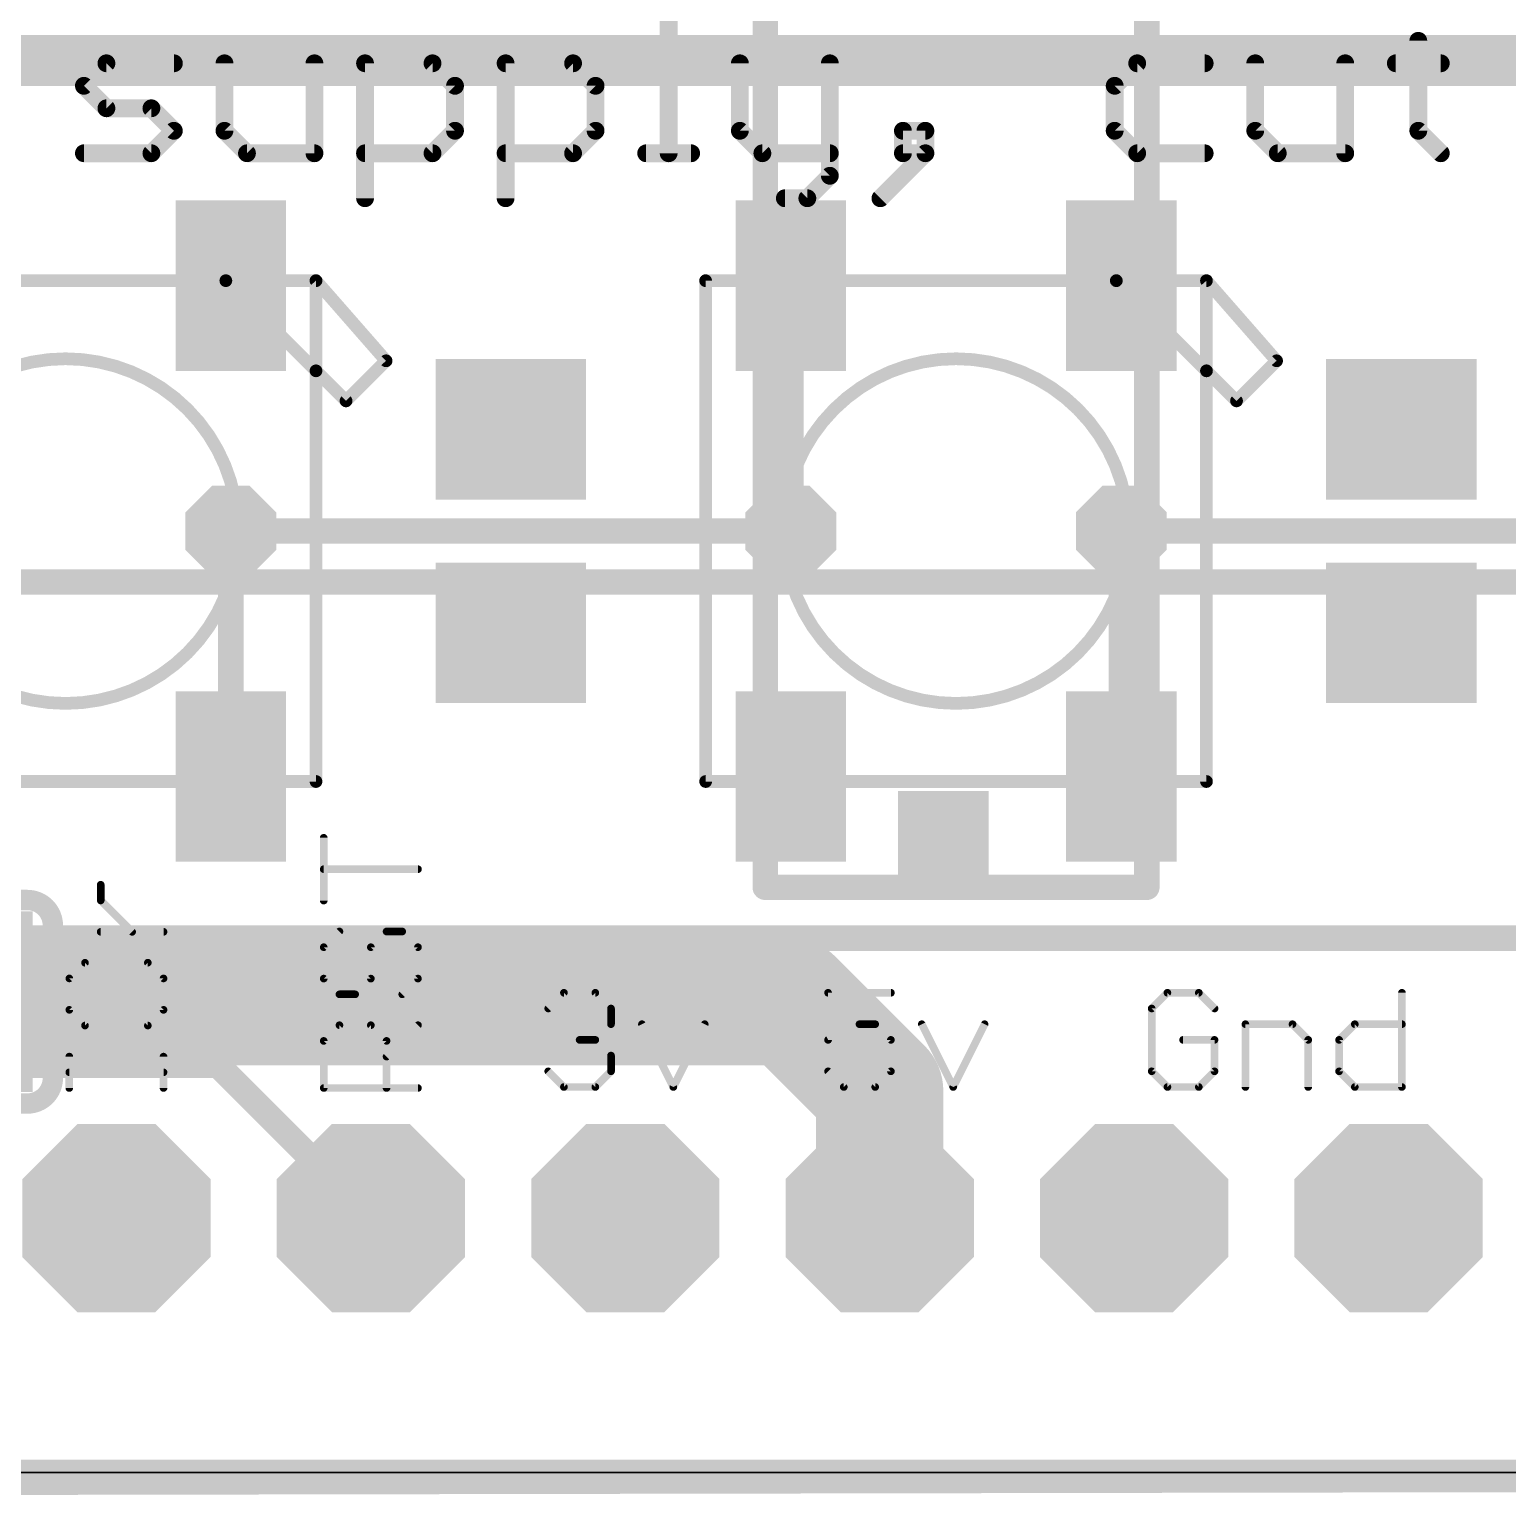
# Model space of a CAD drawing. Extents: x -0.4 to 69.2, y -1 to 53.5.
# Drawn here: x 29.61 to 44.37, y -0.28 to 14.4 of the extents above; entities that cross this region are included whole.
import ezdxf

# ---------------------------------------------------------------- set-up
doc = ezdxf.new("R2010")
doc.units = 0
for name, color, linetype in [('1', 12, 'CONTINUOUS'), ('16', 132, 'CONTINUOUS'), ('17', 110, 'CONTINUOUS'), ('18', 110, 'CONTINUOUS'), ('20', 53, 'CONTINUOUS'), ('21', 40, 'CONTINUOUS'), ('22', 6, 'CONTINUOUS'), ('29', 253, 'CONTINUOUS')]:
    doc.layers.add(name, color=color, linetype=linetype)

# ---------------------------------------------------------------- blocks, each defined once
blk = doc.blocks.new('RECT')
blk.add_solid([(-0.5, -0.5), (0.5, -0.5), (-0.5, 0.5), (0.5, 0.5)])
blk = doc.blocks.new('OCTAGONP')
at = {"const_width": 0.5}
blk.add_lwpolyline([(-0.25, -0.1036), (-0.25, 0.1036), (-0.1036, 0.25), (0.1036, 0.25), (0.25, 0.1036), (0.25, -0.1036), (0.1036, -0.25), (-0.1036, -0.25), (-0.25, -0.1036), (-0.25, 0.1036)], dxfattribs=at)
blk = doc.blocks.new('SQUAREV')
blk.add_solid([(-0.5, -0.5), (0.5, -0.5), (-0.5, 0.5), (0.5, 0.5)])
blk = doc.blocks.new('OCTAGONV')
at = {"const_width": 0.5}
blk.add_lwpolyline([(-0.25, -0.1036), (-0.25, 0.1036), (-0.1036, 0.25), (0.1036, 0.25), (0.25, 0.1036), (0.25, -0.1036), (0.1036, -0.25), (-0.1036, -0.25), (-0.25, -0.1036), (-0.25, 0.1036)], dxfattribs=at)

msp = doc.modelspace()

# ---------------------------------------------------------------- linework, layer by layer
at = {"layer": '1'}
for points, const_width in [([(68.834, 14.224), (0, 14.224)], 0.254), ([(66.928, 13.97), (1.906, 13.97)], 0.254), ([(37.212, 11.848), (37.212, 9.398)], 0.254), ([(31.622, 9.398), (31.622, 6.948)], 0.254), ([(40.512, 9.398), (40.512, 6.948)], 0.254), ([(0.254, 8.89), (69.088, 8.89)], 0.254), ([(69.088, 5.334), (0.254, 5.334)], 0.254), ([(28.956, 4.699), (37.211, 4.699)], 1.27), ([(37.211, 4.699), (38.1, 3.81)], 1.27), ([(38.1, 3.81), (38.1, 2.54)], 1.27), ([(68.834, 0), (0, 0)], 0.254)]:
    msp.add_lwpolyline(points, dxfattribs=dict(at, const_width=const_width))
for points, const_width in [([(37.2755, 11.848, 1), (37.1485, 11.848)], 0.127), ([(31.6855, 9.398, 1), (31.5585, 9.398)], 0.127), ([(37.1485, 9.398, 1), (37.2755, 9.398)], 0.127), ([(40.5755, 9.398, 1), (40.4485, 9.398)], 0.127), ([(31.5585, 6.948, 1), (31.6855, 6.948)], 0.127), ([(40.4485, 6.948, 1), (40.5755, 6.948)], 0.127), ([(37.4355, 4.9235, 1), (36.9865, 4.4745)], 0.635), ([(37.211, 4.3815, 1), (37.211, 5.0165)], 0.635), ([(38.4175, 3.81, 1), (37.7825, 3.81)], 0.635), ([(37.8755, 3.5855, 1), (38.3245, 4.0345)], 0.635), ([(37.7825, 2.54, 1), (38.4175, 2.54)], 0.635)]:
    msp.add_lwpolyline(points, format="xyb", dxfattribs=dict(at, const_width=const_width))
at = {"layer": '16'}
for points, const_width in [([(36.957, 5.842), (36.957, 44.704)], 0.254), ([(40.767, 44.704), (40.767, 5.842)], 0.254), ([(37.212, 9.398), (31.622, 9.398)], 0.254), ([(46.102, 9.398), (40.512, 9.398)], 0.254), ([(40.767, 5.842), (36.957, 5.842)], 0.254), ([(31.496, 4.064), (23.241, 4.064)], 0.254), ([(33.02, 2.54), (31.496, 4.064)], 0.254), ([(-0.254, -0.127), (68.58, 0)], 0.3048)]:
    msp.add_lwpolyline(points, dxfattribs=dict(at, const_width=const_width))
at = {"layer": '16', "const_width": 0.127}
for points in [[(31.622, 9.4615, 1), (31.622, 9.3345)], [(37.212, 9.3345, 1), (37.212, 9.4615)], [(40.512, 9.4615, 1), (40.512, 9.3345)], [(36.957, 5.9055, 1), (36.957, 5.7785)], [(36.8935, 5.842, 1), (37.0205, 5.842)], [(40.7035, 5.842, 1), (40.8305, 5.842)], [(40.767, 5.7785, 1), (40.767, 5.9055)], [(31.5409, 4.1089, 1), (31.4511, 4.0191)], [(31.496, 4.0005, 1), (31.496, 4.1275)], [(32.9751, 2.4951, 1), (33.0649, 2.5849)]]:
    msp.add_lwpolyline(points, format="xyb", dxfattribs=at)
at = {"layer": '20'}
msp.add_line((68.834, 0), (0.381, 0), dxfattribs=at)
at = {"layer": '21'}
for points, const_width in [([(35.9927, 14.5173), (35.9927, 13.1699)], 0.1778), ([(43.4769, 14.2927), (43.4769, 13.3945)], 0.1778), ([(30.1551, 13.8436), (30.3796, 14.0681)], 0.1778), ([(30.3796, 14.0681), (31.0533, 14.0681)], 0.1778), ([(31.5583, 14.0681), (31.5583, 13.3945)], 0.1778), ([(32.4566, 13.1699), (32.4566, 14.0681)], 0.1778), ([(32.9616, 12.7208), (32.9616, 14.0681)], 0.1778), ([(32.9616, 14.0681), (33.6353, 14.0681)], 0.1778), ([(33.6353, 14.0681), (33.8599, 13.8436)], 0.1778), ([(34.3649, 12.7208), (34.3649, 14.0681)], 0.1778), ([(34.3649, 14.0681), (35.0386, 14.0681)], 0.1778), ([(35.0386, 14.0681), (35.2631, 13.8436)], 0.1778), ([(36.7037, 14.0681), (36.7037, 13.3945)], 0.1778), ([(37.6019, 14.0681), (37.6019, 12.9453)], 0.1778), ([(40.6703, 14.0681), (40.4458, 13.8436)], 0.1778), ([(41.344, 14.0681), (40.6703, 14.0681)], 0.1778), ([(41.8491, 14.0681), (41.8491, 13.3945)], 0.1778), ([(42.7473, 13.1699), (42.7473, 14.0681)], 0.1778), ([(43.2523, 14.0681), (43.7014, 14.0681)], 0.1778), ([(30.3796, 13.619), (30.1551, 13.8436)], 0.1778), ([(33.8599, 13.8436), (33.8599, 13.3945)], 0.1778), ([(35.2631, 13.8436), (35.2631, 13.3945)], 0.1778), ([(40.4458, 13.8436), (40.4458, 13.3945)], 0.1778), ([(30.8287, 13.619), (30.3796, 13.619)], 0.1778), ([(31.0533, 13.3945), (30.8287, 13.619)], 0.1778), ([(30.8287, 13.1699), (31.0533, 13.3945)], 0.1778), ([(31.5583, 13.3945), (31.7829, 13.1699)], 0.1778), ([(33.8599, 13.3945), (33.6353, 13.1699)], 0.1778), ([(35.2631, 13.3945), (35.0386, 13.1699)], 0.1778), ([(36.7037, 13.3945), (36.9283, 13.1699)], 0.1778), ([(38.5561, 13.3945), (38.3315, 13.3945)], 0.1778), ([(38.3315, 13.3945), (38.3315, 13.1699)], 0.1778), ([(38.5561, 13.1699), (38.5561, 13.3945)], 0.1778), ([(40.4458, 13.3945), (40.6703, 13.1699)], 0.1778), ([(41.8491, 13.3945), (42.0736, 13.1699)], 0.1778), ([(43.4769, 13.3945), (43.7014, 13.1699)], 0.1778), ([(30.1551, 13.1699), (30.8287, 13.1699)], 0.1778), ([(31.7829, 13.1699), (32.4566, 13.1699)], 0.1778), ([(33.6353, 13.1699), (32.9616, 13.1699)], 0.1778), ([(35.0386, 13.1699), (34.3649, 13.1699)], 0.1778), ([(35.7682, 13.1699), (36.2173, 13.1699)], 0.1778), ([(36.9283, 13.1699), (37.6019, 13.1699)], 0.1778), ([(38.107, 12.7208), (38.5561, 13.1699)], 0.1778), ([(38.3315, 13.1699), (38.5561, 13.1699)], 0.1778), ([(40.6703, 13.1699), (41.344, 13.1699)], 0.1778), ([(42.0736, 13.1699), (42.7473, 13.1699)], 0.1778), ([(37.6019, 12.9453), (37.3774, 12.7208)], 0.1778), ([(37.3774, 12.7208), (37.1528, 12.7208)], 0.1778), ([(27.472, 11.898), (31.572, 11.898)], 0.127), ([(31.572, 11.898), (32.472, 11.898)], 0.127), ([(31.572, 11.898), (32.472, 10.998)], 0.127), ([(32.472, 11.898), (32.472, 10.998)], 0.127), ([(33.172, 11.098), (32.472, 11.898)], 0.127), ([(36.362, 6.898), (36.362, 11.898)], 0.127), ([(36.362, 11.898), (40.462, 11.898)], 0.127), ([(40.462, 11.898), (41.362, 11.898)], 0.127), ([(40.462, 11.898), (41.362, 10.998)], 0.127), ([(41.362, 11.898), (41.362, 10.998)], 0.127), ([(42.062, 11.098), (41.362, 11.898)], 0.127), ([(32.772, 10.698), (33.172, 11.098)], 0.127), ([(41.662, 10.698), (42.062, 11.098)], 0.127), ([(32.472, 10.998), (32.472, 6.898)], 0.127), ([(32.472, 10.998), (32.772, 10.698)], 0.127), ([(41.362, 10.998), (41.362, 6.898)], 0.127), ([(41.362, 10.998), (41.662, 10.698)], 0.127), ([(33.909, 9.398), (34.925, 9.398)], 0.2032), ([(42.799, 9.398), (43.815, 9.398)], 0.2032), ([(32.472, 6.898), (27.472, 6.898)], 0.127), ([(41.362, 6.898), (36.362, 6.898)], 0.127), ([(32.5493, 5.709), (32.5493, 6.3361)], 0.0762), ([(33.4899, 6.0226), (32.5493, 6.0226)], 0.0762), ([(30.3228, 5.7107), (30.3228, 5.8675)], 0.0762), ([(26.797, 5.715), (29.591, 5.715)], 0.2032), ([(30.6364, 5.3972), (30.3228, 5.7107)], 0.0762), ([(29.845, 3.937), (29.845, 5.461)], 0.2032), ([(30.9499, 5.3972), (30.3228, 5.3972)], 0.0762), ([(32.7061, 5.4006), (32.5493, 5.2438)], 0.0762), ([(33.0196, 5.2438), (33.1764, 5.4006)], 0.0762), ([(33.1764, 5.4006), (33.3331, 5.4006)], 0.0762), ([(33.3331, 5.4006), (33.4899, 5.2438)], 0.0762), ([(32.5493, 5.2438), (32.5493, 4.9303)], 0.0762), ([(33.0196, 4.9303), (33.0196, 5.2438)], 0.0762), ([(33.4899, 5.2438), (33.4899, 4.9303)], 0.0762), ([(30.1661, 5.0887), (30.0093, 4.932)], 0.0762), ([(30.7931, 5.0887), (30.1661, 5.0887)], 0.0762), ([(30.9499, 4.932), (30.7931, 5.0887)], 0.0762), ([(30.0093, 4.932), (30.0093, 4.6184)], 0.0762), ([(30.9499, 4.6184), (30.9499, 4.932)], 0.0762), ([(32.5493, 4.9303), (32.7061, 4.7735)], 0.0762), ([(32.8628, 4.7735), (33.0196, 4.9303)], 0.0762), ([(33.4899, 4.9303), (33.3331, 4.7735)], 0.0762), ([(32.7061, 4.7735), (32.8628, 4.7735)], 0.0762), ([(34.7904, 4.6319), (34.9472, 4.7887)], 0.0762), ([(34.9472, 4.7887), (35.2607, 4.7887)], 0.0762), ([(35.2607, 4.7887), (35.4175, 4.6319)], 0.0762), ([(38.2115, 4.7887), (37.5844, 4.7887)], 0.0762), ([(37.5844, 4.7887), (37.5844, 4.3184)], 0.0762), ([(40.972, 4.7887), (40.8152, 4.6319)], 0.0762), ([(41.2855, 4.7887), (40.972, 4.7887)], 0.0762), ([(41.4423, 4.6319), (41.2855, 4.7887)], 0.0762), ([(43.3133, 4.7887), (43.3133, 3.8481)], 0.0762), ([(30.0093, 4.6184), (30.1661, 4.4617)], 0.0762), ([(30.7931, 4.4617), (30.9499, 4.6184)], 0.0762), ([(35.4175, 4.6319), (35.4175, 4.4752)], 0.0762), ([(40.8152, 4.6319), (40.8152, 4.0049)], 0.0762), ([(30.1661, 4.4617), (30.7931, 4.4617)], 0.0762), ([(32.5493, 4.3083), (32.7061, 4.4651)], 0.0762), ([(32.7061, 4.4651), (33.0196, 4.4651)], 0.0762), ([(33.0196, 4.4651), (33.1764, 4.3083)], 0.0762), ([(33.1764, 4.1515), (33.4899, 4.4651)], 0.0762), ([(35.4175, 4.4752), (35.2607, 4.3184)], 0.0762), ([(35.7259, 4.4752), (36.0395, 3.8481)], 0.0762), ([(36.0395, 3.8481), (36.353, 4.4752)], 0.0762), ([(37.5844, 4.3184), (37.8979, 4.4752)], 0.0762), ([(37.8979, 4.4752), (38.0547, 4.4752)], 0.0762), ([(38.0547, 4.4752), (38.2115, 4.3184)], 0.0762), ([(38.5199, 4.4752), (38.8335, 3.8481)], 0.0762), ([(38.8335, 3.8481), (39.147, 4.4752)], 0.0762), ([(41.7507, 3.8481), (41.7507, 4.4752)], 0.0762), ([(41.7507, 4.4752), (42.221, 4.4752)], 0.0762), ([(42.221, 4.4752), (42.3778, 4.3184)], 0.0762), ([(42.6862, 4.3184), (42.843, 4.4752)], 0.0762), ([(42.843, 4.4752), (43.3133, 4.4752)], 0.0762), ([(32.5493, 3.838), (32.5493, 4.3083)], 0.0762), ([(33.1764, 4.3083), (33.1764, 3.838)], 0.0762), ([(35.2607, 4.3184), (35.1039, 4.3184)], 0.0762), ([(35.2607, 4.3184), (35.4175, 4.1616)], 0.0762), ([(38.2115, 4.3184), (38.2115, 4.0049)], 0.0762), ([(41.4423, 4.3184), (41.1287, 4.3184)], 0.0762), ([(41.4423, 4.0049), (41.4423, 4.3184)], 0.0762), ([(42.3778, 4.3184), (42.3778, 3.8481)], 0.0762), ([(42.6862, 4.0049), (42.6862, 4.3184)], 0.0762), ([(30.0093, 3.838), (30.0093, 4.1515)], 0.0762), ([(30.9499, 3.838), (30.9499, 4.1515)], 0.0762), ([(35.4175, 4.1616), (35.4175, 4.0049)], 0.0762), ([(30.9499, 3.9948), (30.0093, 3.9948)], 0.0762), ([(34.9472, 3.8481), (34.7904, 4.0049)], 0.0762), ([(35.4175, 4.0049), (35.2607, 3.8481)], 0.0762), ([(37.7412, 3.8481), (37.5844, 4.0049)], 0.0762), ([(38.2115, 4.0049), (38.0547, 3.8481)], 0.0762), ([(40.8152, 4.0049), (40.972, 3.8481)], 0.0762), ([(41.2855, 3.8481), (41.4423, 4.0049)], 0.0762), ([(42.843, 3.8481), (42.6862, 4.0049)], 0.0762), ([(33.4899, 3.838), (32.5493, 3.838)], 0.0762), ([(35.2607, 3.8481), (34.9472, 3.8481)], 0.0762), ([(38.0547, 3.8481), (37.7412, 3.8481)], 0.0762), ([(40.972, 3.8481), (41.2855, 3.8481)], 0.0762), ([(43.3133, 3.8481), (42.843, 3.8481)], 0.0762), ([(29.591, 3.683), (26.797, 3.683)], 0.2032)]:
    msp.add_lwpolyline(points, dxfattribs=dict(at, const_width=const_width))
for points, const_width in [([(43.5213, 14.2927, 1), (43.4324, 14.2927)], 0.0889), ([(30.3796, 14.1126, 1), (30.3796, 14.0237)], 0.0889), ([(30.4111, 14.0367, 1), (30.3482, 14.0996)], 0.0889), ([(31.0533, 14.0237, 1), (31.0533, 14.1126)], 0.0889), ([(31.6028, 14.0681, 1), (31.5139, 14.0681)], 0.0889), ([(32.501, 14.0681, 1), (32.4121, 14.0681)], 0.0889), ([(32.9616, 14.1126, 1), (32.9616, 14.0237)], 0.0889), ([(33.0061, 14.0681, 1), (32.9172, 14.0681)], 0.0889), ([(33.6667, 14.0996, 1), (33.6039, 14.0367)], 0.0889), ([(33.6353, 14.0237, 1), (33.6353, 14.1126)], 0.0889), ([(34.3649, 14.1126, 1), (34.3649, 14.0237)], 0.0889), ([(34.4094, 14.0681, 1), (34.3205, 14.0681)], 0.0889), ([(35.07, 14.0996, 1), (35.0071, 14.0367)], 0.0889), ([(35.0386, 14.0237, 1), (35.0386, 14.1126)], 0.0889), ([(36.7482, 14.0681, 1), (36.6593, 14.0681)], 0.0889), ([(37.6464, 14.0681, 1), (37.5575, 14.0681)], 0.0889), ([(40.6703, 14.1126, 1), (40.6703, 14.0237)], 0.0889), ([(40.7018, 14.0367, 1), (40.6389, 14.0996)], 0.0889), ([(41.344, 14.0237, 1), (41.344, 14.1126)], 0.0889), ([(41.8935, 14.0681, 1), (41.8046, 14.0681)], 0.0889), ([(42.7917, 14.0681, 1), (42.7028, 14.0681)], 0.0889), ([(43.2523, 14.1126, 1), (43.2523, 14.0237)], 0.0889), ([(43.7014, 14.0237, 1), (43.7014, 14.1126)], 0.0889), ([(30.1865, 13.875, 1), (30.1236, 13.8121)], 0.0889), ([(30.1236, 13.875, 1), (30.1865, 13.8121)], 0.0889), ([(33.9043, 13.8436, 1), (33.8154, 13.8436)], 0.0889), ([(33.8284, 13.8121, 1), (33.8913, 13.875)], 0.0889), ([(35.3076, 13.8436, 1), (35.2187, 13.8436)], 0.0889), ([(35.2317, 13.8121, 1), (35.2946, 13.875)], 0.0889), ([(40.4143, 13.875, 1), (40.4772, 13.8121)], 0.0889), ([(40.4902, 13.8436, 1), (40.4013, 13.8436)], 0.0889), ([(30.3796, 13.6635, 1), (30.3796, 13.5746)], 0.0889), ([(30.3482, 13.5876, 1), (30.4111, 13.6504)], 0.0889), ([(30.8602, 13.6504, 1), (30.7973, 13.5876)], 0.0889), ([(30.8287, 13.5746, 1), (30.8287, 13.6635)], 0.0889), ([(31.0847, 13.363, 1), (31.0219, 13.4259)], 0.0889), ([(31.0219, 13.363, 1), (31.0847, 13.4259)], 0.0889), ([(31.5898, 13.4259, 1), (31.5269, 13.363)], 0.0889), ([(31.5139, 13.3945, 1), (31.6028, 13.3945)], 0.0889), ([(33.8154, 13.3945, 1), (33.9043, 13.3945)], 0.0889), ([(33.8913, 13.363, 1), (33.8284, 13.4259)], 0.0889), ([(35.2187, 13.3945, 1), (35.3076, 13.3945)], 0.0889), ([(35.2946, 13.363, 1), (35.2317, 13.4259)], 0.0889), ([(36.7351, 13.4259, 1), (36.6723, 13.363)], 0.0889), ([(36.6593, 13.3945, 1), (36.7482, 13.3945)], 0.0889), ([(38.3315, 13.4389, 1), (38.3315, 13.35)], 0.0889), ([(38.376, 13.3945, 1), (38.2871, 13.3945)], 0.0889), ([(38.6005, 13.3945, 1), (38.5116, 13.3945)], 0.0889), ([(38.5561, 13.35, 1), (38.5561, 13.4389)], 0.0889), ([(40.4772, 13.4259, 1), (40.4143, 13.363)], 0.0889), ([(40.4013, 13.3945, 1), (40.4902, 13.3945)], 0.0889), ([(41.8805, 13.4259, 1), (41.8176, 13.363)], 0.0889), ([(41.8046, 13.3945, 1), (41.8935, 13.3945)], 0.0889), ([(43.5083, 13.4259, 1), (43.4455, 13.363)], 0.0889), ([(43.4324, 13.3945, 1), (43.5213, 13.3945)], 0.0889), ([(30.1551, 13.2143, 1), (30.1551, 13.1255)], 0.0889), ([(30.7973, 13.2013, 1), (30.8602, 13.1385)], 0.0889), ([(30.8287, 13.1255, 1), (30.8287, 13.2143)], 0.0889), ([(31.7829, 13.2143, 1), (31.7829, 13.1255)], 0.0889), ([(31.7515, 13.1385, 1), (31.8143, 13.2013)], 0.0889), ([(32.4121, 13.1699, 1), (32.501, 13.1699)], 0.0889), ([(32.4566, 13.1255, 1), (32.4566, 13.2143)], 0.0889), ([(32.9616, 13.2143, 1), (32.9616, 13.1255)], 0.0889), ([(33.6039, 13.2013, 1), (33.6667, 13.1385)], 0.0889), ([(33.6353, 13.1255, 1), (33.6353, 13.2143)], 0.0889), ([(34.3649, 13.2143, 1), (34.3649, 13.1255)], 0.0889), ([(35.0071, 13.2013, 1), (35.07, 13.1385)], 0.0889), ([(35.0386, 13.1255, 1), (35.0386, 13.2143)], 0.0889), ([(35.7682, 13.2143, 1), (35.7682, 13.1255)], 0.0889), ([(35.9483, 13.1699, 1), (36.0372, 13.1699)], 0.0889), ([(36.2173, 13.1255, 1), (36.2173, 13.2143)], 0.0889), ([(36.9283, 13.2143, 1), (36.9283, 13.1255)], 0.0889), ([(36.8968, 13.1385, 1), (36.9597, 13.2013)], 0.0889), ([(37.6019, 13.1255, 1), (37.6019, 13.2143)], 0.0889), ([(38.3315, 13.2143, 1), (38.3315, 13.1255)], 0.0889), ([(38.2871, 13.1699, 1), (38.376, 13.1699)], 0.0889), ([(38.5116, 13.1699, 1), (38.6005, 13.1699)], 0.0889), ([(38.5875, 13.1385, 1), (38.5247, 13.2013)], 0.0889), ([(38.5561, 13.1255, 1), (38.5561, 13.2143)], 0.0889), ([(40.6703, 13.2143, 1), (40.6703, 13.1255)], 0.0889), ([(40.6389, 13.1385, 1), (40.7018, 13.2013)], 0.0889), ([(41.344, 13.1255, 1), (41.344, 13.2143)], 0.0889), ([(42.0736, 13.2143, 1), (42.0736, 13.1255)], 0.0889), ([(42.0422, 13.1385, 1), (42.105, 13.2013)], 0.0889), ([(42.7028, 13.1699, 1), (42.7917, 13.1699)], 0.0889), ([(42.7473, 13.1255, 1), (42.7473, 13.2143)], 0.0889), ([(43.67, 13.1385, 1), (43.7329, 13.2013)], 0.0889), ([(37.5575, 12.9453, 1), (37.6464, 12.9453)], 0.0889), ([(37.6334, 12.9139, 1), (37.5705, 12.9768)], 0.0889), ([(32.9172, 12.7208, 1), (33.0061, 12.7208)], 0.0889), ([(34.3205, 12.7208, 1), (34.4094, 12.7208)], 0.0889), ([(37.1528, 12.7652, 1), (37.1528, 12.6763)], 0.0889), ([(37.3459, 12.7522, 1), (37.4088, 12.6894)], 0.0889), ([(37.3774, 12.6763, 1), (37.3774, 12.7652)], 0.0889), ([(38.0755, 12.7522, 1), (38.1384, 12.6894)], 0.0889), ([(31.572, 11.9298, 1), (31.572, 11.8662)], 0.0635), ([(31.5945, 11.9205, 1), (31.5495, 11.8755)], 0.0635), ([(31.572, 11.8662, 1), (31.572, 11.9298)], 0.0635), ([(32.5038, 11.898, 1), (32.4402, 11.898)], 0.0635), ([(32.4959, 11.9189, 1), (32.4481, 11.8771)], 0.0635), ([(32.472, 11.8662, 1), (32.472, 11.9298)], 0.0635), ([(36.3938, 11.898, 1), (36.3302, 11.898)], 0.0635), ([(36.362, 11.9298, 1), (36.362, 11.8662)], 0.0635), ([(40.462, 11.9298, 1), (40.462, 11.8662)], 0.0635), ([(40.4845, 11.9205, 1), (40.4395, 11.8755)], 0.0635), ([(40.462, 11.8662, 1), (40.462, 11.9298)], 0.0635), ([(41.3938, 11.898, 1), (41.3302, 11.898)], 0.0635), ([(41.3859, 11.9189, 1), (41.3381, 11.8771)], 0.0635), ([(41.362, 11.8662, 1), (41.362, 11.9298)], 0.0635), ([(29.972, 7.6775, 1), (29.972, 11.1185, 1), (29.972, 7.6775)], 0.127), ([(33.1481, 11.0771, 1), (33.1959, 11.1189)], 0.0635), ([(33.1945, 11.0755, 1), (33.1495, 11.1205)], 0.0635), ([(38.862, 7.6775, 1), (38.862, 11.1185, 1), (38.862, 7.6775)], 0.127), ([(42.0381, 11.0771, 1), (42.0859, 11.1189)], 0.0635), ([(42.0845, 11.0755, 1), (42.0395, 11.1205)], 0.0635), ([(32.5038, 10.998, 1), (32.4402, 10.998)], 0.0635), ([(32.4945, 11.0205, 1), (32.4495, 10.9755)], 0.0635), ([(32.4402, 10.998, 1), (32.5038, 10.998)], 0.0635), ([(32.4495, 10.9755, 1), (32.4945, 11.0205)], 0.0635), ([(41.3938, 10.998, 1), (41.3302, 10.998)], 0.0635), ([(41.3845, 11.0205, 1), (41.3395, 10.9755)], 0.0635), ([(41.3302, 10.998, 1), (41.3938, 10.998)], 0.0635), ([(41.3395, 10.9755, 1), (41.3845, 11.0205)], 0.0635), ([(32.7495, 10.7205, 1), (32.7945, 10.6755)], 0.0635), ([(32.7495, 10.6755, 1), (32.7945, 10.7205)], 0.0635), ([(41.6395, 10.7205, 1), (41.6845, 10.6755)], 0.0635), ([(41.6395, 10.6755, 1), (41.6845, 10.7205)], 0.0635), ([(33.909, 9.4488, 1), (33.909, 9.3472)], 0.1016), ([(34.925, 9.3472, 1), (34.925, 9.4488)], 0.1016), ([(42.799, 9.4488, 1), (42.799, 9.3472)], 0.1016), ([(43.815, 9.3472, 1), (43.815, 9.4488)], 0.1016), ([(32.472, 6.8663, 1), (32.472, 6.9298)], 0.0635), ([(36.362, 6.9298, 1), (36.362, 6.8663)], 0.0635), ([(41.362, 6.8663, 1), (41.362, 6.9298)], 0.0635), ([(32.4402, 6.898, 1), (32.5038, 6.898)], 0.0635), ([(36.3302, 6.898, 1), (36.3938, 6.898)], 0.0635), ([(41.3302, 6.898, 1), (41.3938, 6.898)], 0.0635), ([(32.5683, 6.3361, 1), (32.5302, 6.3361)], 0.0381), ([(32.5493, 6.0416, 1), (32.5493, 6.0035)], 0.0381), ([(33.4899, 6.0035, 1), (33.4899, 6.0416)], 0.0381), ([(30.3419, 5.8675, 1), (30.3038, 5.8675)], 0.0381), ([(29.845, 5.461, 0.4142), (29.591, 5.715)], 0.2032), ([(29.591, 5.7658, 1), (29.591, 5.6642)], 0.1016), ([(29.591, 5.6642, 1), (29.591, 5.7658)], 0.1016), ([(30.3038, 5.7107, 1), (30.3419, 5.7107)], 0.0381), ([(30.3363, 5.7242, 1), (30.3094, 5.6973)], 0.0381), ([(32.5302, 5.709, 1), (32.5683, 5.709)], 0.0381), ([(29.8958, 5.461, 1), (29.7942, 5.461)], 0.1016), ([(29.7942, 5.461, 1), (29.8958, 5.461)], 0.1016), ([(30.3228, 5.4162, 1), (30.3228, 5.3781)], 0.0381), ([(30.6229, 5.3837, 1), (30.6498, 5.4107)], 0.0381), ([(30.9499, 5.3781, 1), (30.9499, 5.4162)], 0.0381), ([(32.7195, 5.3871, 1), (32.6926, 5.4141)], 0.0381), ([(33.1764, 5.4196, 1), (33.1764, 5.3815)], 0.0381), ([(33.1898, 5.3871, 1), (33.1629, 5.4141)], 0.0381), ([(33.3466, 5.4141, 1), (33.3197, 5.3871)], 0.0381), ([(33.3331, 5.3815, 1), (33.3331, 5.4196)], 0.0381), ([(32.5683, 5.2438, 1), (32.5302, 5.2438)], 0.0381), ([(32.5358, 5.2573, 1), (32.5628, 5.2303)], 0.0381), ([(33.0387, 5.2438, 1), (33.0006, 5.2438)], 0.0381), ([(33.0061, 5.2573, 1), (33.0331, 5.2303)], 0.0381), ([(33.5089, 5.2438, 1), (33.4708, 5.2438)], 0.0381), ([(33.4764, 5.2303, 1), (33.5034, 5.2573)], 0.0381), ([(30.1661, 5.1078, 1), (30.1661, 5.0697)], 0.0381), ([(30.1795, 5.0753, 1), (30.1526, 5.1022)], 0.0381), ([(30.8066, 5.1022, 1), (30.7797, 5.0753)], 0.0381), ([(30.7931, 5.0697, 1), (30.7931, 5.1078)], 0.0381), ([(30.0283, 4.932, 1), (29.9902, 4.932)], 0.0381), ([(29.9958, 4.9454, 1), (30.0228, 4.9185)], 0.0381), ([(30.969, 4.932, 1), (30.9309, 4.932)], 0.0381), ([(30.9364, 4.9185, 1), (30.9634, 4.9454)], 0.0381), ([(32.5628, 4.9438, 1), (32.5358, 4.9168)], 0.0381), ([(32.5302, 4.9303, 1), (32.5683, 4.9303)], 0.0381), ([(33.0006, 4.9303, 1), (33.0387, 4.9303)], 0.0381), ([(33.0331, 4.9168, 1), (33.0061, 4.9438)], 0.0381), ([(33.4708, 4.9303, 1), (33.5089, 4.9303)], 0.0381), ([(33.5034, 4.9168, 1), (33.4764, 4.9438)], 0.0381), ([(32.7061, 4.7926, 1), (32.7061, 4.7545)], 0.0381), ([(32.6926, 4.76, 1), (32.7195, 4.787)], 0.0381), ([(32.8494, 4.787, 1), (32.8763, 4.76)], 0.0381), ([(32.8628, 4.7545, 1), (32.8628, 4.7926)], 0.0381), ([(33.3197, 4.787, 1), (33.3466, 4.76)], 0.0381), ([(34.9472, 4.8078, 1), (34.9472, 4.7697)], 0.0381), ([(34.9606, 4.7752, 1), (34.9337, 4.8022)], 0.0381), ([(35.2742, 4.8022, 1), (35.2472, 4.7752)], 0.0381), ([(35.2607, 4.7697, 1), (35.2607, 4.8078)], 0.0381), ([(37.5844, 4.8078, 1), (37.5844, 4.7697)], 0.0381), ([(37.6035, 4.7887, 1), (37.5654, 4.7887)], 0.0381), ([(38.2115, 4.7697, 1), (38.2115, 4.8078)], 0.0381), ([(40.972, 4.8078, 1), (40.972, 4.7697)], 0.0381), ([(40.9854, 4.7752, 1), (40.9585, 4.8022)], 0.0381), ([(41.299, 4.8022, 1), (41.272, 4.7752)], 0.0381), ([(41.2855, 4.7697, 1), (41.2855, 4.8078)], 0.0381), ([(43.3324, 4.7887, 1), (43.2943, 4.7887)], 0.0381), ([(30.0228, 4.6319, 1), (29.9958, 4.605)], 0.0381), ([(29.9902, 4.6184, 1), (30.0283, 4.6184)], 0.0381), ([(30.9309, 4.6184, 1), (30.969, 4.6184)], 0.0381), ([(30.9634, 4.605, 1), (30.9364, 4.6319)], 0.0381), ([(34.7769, 4.6454, 1), (34.8039, 4.6185)], 0.0381), ([(35.4365, 4.6319, 1), (35.3984, 4.6319)], 0.0381), ([(35.404, 4.6185, 1), (35.4309, 4.6454)], 0.0381), ([(40.8343, 4.6319, 1), (40.7962, 4.6319)], 0.0381), ([(40.8017, 4.6454, 1), (40.8287, 4.6185)], 0.0381), ([(41.4288, 4.6185, 1), (41.4557, 4.6454)], 0.0381), ([(30.1661, 4.4807, 1), (30.1661, 4.4426)], 0.0381), ([(30.1526, 4.4482, 1), (30.1795, 4.4751)], 0.0381), ([(30.7797, 4.4751, 1), (30.8066, 4.4482)], 0.0381), ([(30.7931, 4.4426, 1), (30.7931, 4.4807)], 0.0381), ([(32.7061, 4.4841, 1), (32.7061, 4.446)], 0.0381), ([(32.7195, 4.4516, 1), (32.6926, 4.4785)], 0.0381), ([(33.0331, 4.4785, 1), (33.0061, 4.4516)], 0.0381), ([(33.0196, 4.446, 1), (33.0196, 4.4841)], 0.0381), ([(33.5034, 4.4516, 1), (33.4764, 4.4785)], 0.0381), ([(35.3984, 4.4752, 1), (35.4365, 4.4752)], 0.0381), ([(35.4309, 4.4617, 1), (35.404, 4.4886)], 0.0381), ([(35.743, 4.4837, 1), (35.7089, 4.4666)], 0.0381), ([(36.37, 4.4666, 1), (36.3359, 4.4837)], 0.0381), ([(37.8979, 4.4942, 1), (37.8979, 4.4561)], 0.0381), ([(37.9065, 4.4581, 1), (37.8894, 4.4922)], 0.0381), ([(38.0682, 4.4886, 1), (38.0412, 4.4617)], 0.0381), ([(38.0547, 4.4561, 1), (38.0547, 4.4942)], 0.0381), ([(38.537, 4.4837, 1), (38.5029, 4.4666)], 0.0381), ([(39.164, 4.4666, 1), (39.1299, 4.4837)], 0.0381), ([(41.7698, 4.4752, 1), (41.7317, 4.4752)], 0.0381), ([(41.7507, 4.4942, 1), (41.7507, 4.4561)], 0.0381), ([(42.2345, 4.4886, 1), (42.2075, 4.4617)], 0.0381), ([(42.221, 4.4561, 1), (42.221, 4.4942)], 0.0381), ([(42.843, 4.4942, 1), (42.843, 4.4561)], 0.0381), ([(42.8565, 4.4617, 1), (42.8295, 4.4886)], 0.0381), ([(43.3133, 4.4561, 1), (43.3133, 4.4942)], 0.0381), ([(32.5683, 4.3083, 1), (32.5302, 4.3083)], 0.0381), ([(32.5358, 4.3218, 1), (32.5628, 4.2948)], 0.0381), ([(33.1954, 4.3083, 1), (33.1573, 4.3083)], 0.0381), ([(33.1629, 4.2948, 1), (33.1898, 4.3218)], 0.0381), ([(35.1039, 4.3375, 1), (35.1039, 4.2994)], 0.0381), ([(35.2742, 4.3319, 1), (35.2472, 4.3049)], 0.0381), ([(35.2472, 4.3319, 1), (35.2742, 4.3049)], 0.0381), ([(35.2607, 4.2994, 1), (35.2607, 4.3375)], 0.0381), ([(37.5759, 4.3354, 1), (37.5929, 4.3014)], 0.0381), ([(37.5654, 4.3184, 1), (37.6035, 4.3184)], 0.0381), ([(38.2305, 4.3184, 1), (38.1924, 4.3184)], 0.0381), ([(38.198, 4.3049, 1), (38.2249, 4.3319)], 0.0381), ([(41.1287, 4.3375, 1), (41.1287, 4.2994)], 0.0381), ([(41.4613, 4.3184, 1), (41.4232, 4.3184)], 0.0381), ([(41.4423, 4.2994, 1), (41.4423, 4.3375)], 0.0381), ([(42.3968, 4.3184, 1), (42.3587, 4.3184)], 0.0381), ([(42.3643, 4.3049, 1), (42.3913, 4.3319)], 0.0381), ([(42.6728, 4.3319, 1), (42.6997, 4.3049)], 0.0381), ([(42.7053, 4.3184, 1), (42.6672, 4.3184)], 0.0381), ([(30.0283, 4.1515, 1), (29.9902, 4.1515)], 0.0381), ([(30.969, 4.1515, 1), (30.9309, 4.1515)], 0.0381), ([(33.1629, 4.165, 1), (33.1898, 4.1381)], 0.0381), ([(35.4365, 4.1616, 1), (35.3984, 4.1616)], 0.0381), ([(35.404, 4.1482, 1), (35.4309, 4.1751)], 0.0381), ([(29.591, 3.683, 0.4142), (29.845, 3.937)], 0.2032), ([(29.8958, 3.937, 1), (29.7942, 3.937)], 0.1016), ([(29.7942, 3.937, 1), (29.8958, 3.937)], 0.1016), ([(30.0093, 4.0138, 1), (30.0093, 3.9757)], 0.0381), ([(30.9499, 3.9757, 1), (30.9499, 4.0138)], 0.0381), ([(34.8039, 4.0183, 1), (34.7769, 3.9914)], 0.0381), ([(35.3984, 4.0049, 1), (35.4365, 4.0049)], 0.0381), ([(35.4309, 3.9914, 1), (35.404, 4.0183)], 0.0381), ([(37.5979, 4.0183, 1), (37.5709, 3.9914)], 0.0381), ([(38.1924, 4.0049, 1), (38.2305, 4.0049)], 0.0381), ([(38.2249, 3.9914, 1), (38.198, 4.0183)], 0.0381), ([(40.8287, 4.0183, 1), (40.8017, 3.9914)], 0.0381), ([(40.7962, 4.0049, 1), (40.8343, 4.0049)], 0.0381), ([(41.4232, 4.0049, 1), (41.4613, 4.0049)], 0.0381), ([(41.4557, 3.9914, 1), (41.4288, 4.0183)], 0.0381), ([(42.6997, 4.0183, 1), (42.6728, 3.9914)], 0.0381), ([(42.6672, 4.0049, 1), (42.7053, 4.0049)], 0.0381), ([(29.9902, 3.838, 1), (30.0283, 3.838)], 0.0381), ([(30.9309, 3.838, 1), (30.969, 3.838)], 0.0381), ([(32.5493, 3.8571, 1), (32.5493, 3.819)], 0.0381), ([(32.5302, 3.838, 1), (32.5683, 3.838)], 0.0381), ([(33.1573, 3.838, 1), (33.1954, 3.838)], 0.0381), ([(33.4899, 3.819, 1), (33.4899, 3.8571)], 0.0381), ([(34.9472, 3.8672, 1), (34.9472, 3.8291)], 0.0381), ([(34.9337, 3.8346, 1), (34.9606, 3.8616)], 0.0381), ([(35.2472, 3.8616, 1), (35.2742, 3.8346)], 0.0381), ([(35.2607, 3.8291, 1), (35.2607, 3.8672)], 0.0381), ([(36.0224, 3.8566, 1), (36.0565, 3.8396)], 0.0381), ([(36.0224, 3.8396, 1), (36.0565, 3.8566)], 0.0381), ([(37.7412, 3.8672, 1), (37.7412, 3.8291)], 0.0381), ([(37.7277, 3.8346, 1), (37.7546, 3.8616)], 0.0381), ([(38.0412, 3.8616, 1), (38.0682, 3.8346)], 0.0381), ([(38.0547, 3.8291, 1), (38.0547, 3.8672)], 0.0381), ([(38.8164, 3.8566, 1), (38.8505, 3.8396)], 0.0381), ([(38.8164, 3.8396, 1), (38.8505, 3.8566)], 0.0381), ([(40.972, 3.8672, 1), (40.972, 3.8291)], 0.0381), ([(40.9585, 3.8346, 1), (40.9854, 3.8616)], 0.0381), ([(41.272, 3.8616, 1), (41.299, 3.8346)], 0.0381), ([(41.2855, 3.8291, 1), (41.2855, 3.8672)], 0.0381), ([(41.7317, 3.8481, 1), (41.7698, 3.8481)], 0.0381), ([(42.3587, 3.8481, 1), (42.3968, 3.8481)], 0.0381), ([(42.843, 3.8672, 1), (42.843, 3.8291)], 0.0381), ([(42.8295, 3.8346, 1), (42.8565, 3.8616)], 0.0381), ([(43.2943, 3.8481, 1), (43.3324, 3.8481)], 0.0381), ([(43.3133, 3.8291, 1), (43.3133, 3.8672)], 0.0381), ([(29.591, 3.7338, 1), (29.591, 3.6322)], 0.1016), ([(29.591, 3.6322, 1), (29.591, 3.7338)], 0.1016)]:
    msp.add_lwpolyline(points, format="xyb", dxfattribs=dict(at, const_width=const_width))
at = {"layer": '22'}
msp.add_line((0, 0), (66.04, 0), dxfattribs=at)

# ---------------------------------------------------------------- block references
at = {"layer": '1', "rotation": 90}
for p, xscale, yscale in [((31.622, 11.848), 1.5, 0.9), ((37.212, 11.848), 1.5, 0.9), ((40.512, 11.848), 1.5, 0.9), ((34.417, 10.414), 1.2, 1.3), ((43.307, 10.414), 1.2, 1.3), ((34.417, 8.382), 1.2, 1.3), ((43.307, 8.382), 1.2, 1.3), ((31.622, 6.948), 1.5, 0.9), ((37.212, 6.948), 1.5, 0.9), ((40.512, 6.948), 1.5, 0.9)]:
    msp.add_blockref('RECT', p, dxfattribs=dict(at, xscale=xscale, yscale=yscale))
at = {"layer": '17', "xscale": 1.6764, "yscale": 1.6764}
for p in [(30.48, 2.54), (30.48, 2.54), (33.02, 2.54), (33.02, 2.54), (35.56, 2.54), (35.56, 2.54), (38.1, 2.54), (38.1, 2.54), (40.64, 2.54), (40.64, 2.54), (43.18, 2.54), (43.18, 2.54)]:
    msp.add_blockref('OCTAGONP', p, dxfattribs=at)
at = {"layer": '18', "xscale": 0.9064, "yscale": 0.9064}
for name, p in [('OCTAGONV', (31.622, 9.398)), ('OCTAGONV', (31.622, 9.398)), ('OCTAGONV', (37.212, 9.398)), ('OCTAGONV', (37.212, 9.398)), ('OCTAGONV', (40.512, 9.398)), ('OCTAGONV', (40.512, 9.398)), ('SQUAREV', (38.735, 6.35)), ('SQUAREV', (38.735, 6.35))]:
    msp.add_blockref(name, p, dxfattribs=at)
at = {"layer": '29', "rotation": 90}
for p, xscale, yscale in [((31.622, 11.848), 1.7032, 1.1032), ((37.212, 11.848), 1.7032, 1.1032), ((40.512, 11.848), 1.7032, 1.1032), ((34.417, 10.414), 1.4032, 1.5032), ((43.307, 10.414), 1.4032, 1.5032), ((34.417, 8.382), 1.4032, 1.5032), ((43.307, 8.382), 1.4032, 1.5032), ((31.622, 6.948), 1.7032, 1.1032), ((37.212, 6.948), 1.7032, 1.1032), ((40.512, 6.948), 1.7032, 1.1032)]:
    msp.add_blockref('RECT', p, dxfattribs=dict(at, xscale=xscale, yscale=yscale))
at = {"layer": '29'}
for name, p, xscale, yscale in [('RECT', (28.956, 4.699), 1.3716, 1.8034), ('OCTAGONP', (30.48, 2.54), 1.8796, 1.8796), ('OCTAGONP', (33.02, 2.54), 1.8796, 1.8796), ('OCTAGONP', (35.56, 2.54), 1.8796, 1.8796), ('OCTAGONP', (38.1, 2.54), 1.8796, 1.8796), ('OCTAGONP', (40.64, 2.54), 1.8796, 1.8796), ('OCTAGONP', (43.18, 2.54), 1.8796, 1.8796)]:
    msp.add_blockref(name, p, dxfattribs=dict(at, xscale=xscale, yscale=yscale))

doc.saveas('drawing.dxf')
